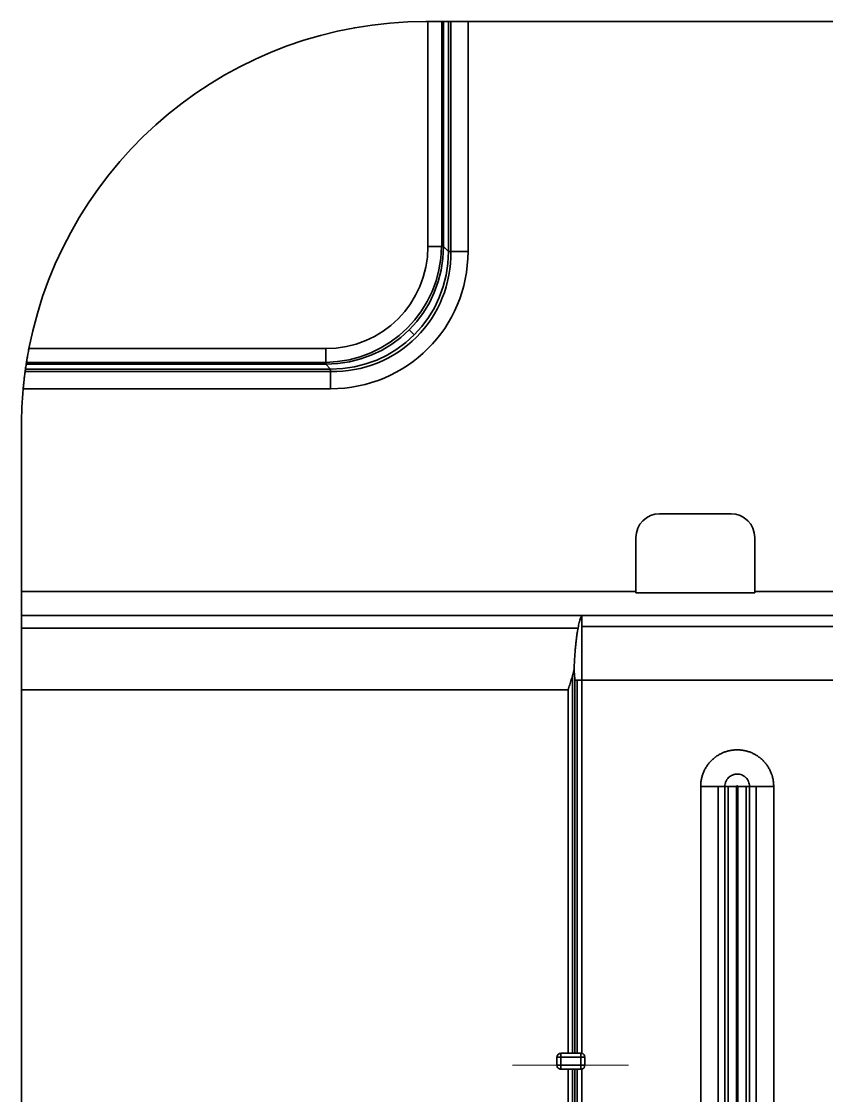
# Model space of a CAD drawing. Header units: millimetres. Extents: x -65 to 964, y 107 to 564.
# Drawn here: x -64.7 to 36.8, y 428.6 to 564.1 of the extents above; entities that cross this region are included whole.
import ezdxf

# ---------------------------------------------------------------- set-up
doc = ezdxf.new("R2010")
doc.units = ezdxf.units.MM
doc.linetypes.add('CENTER', pattern=[50.8, 31.75, -6.35, 6.35, -6.35])
doc.layers.add('1', color=7, linetype='Continuous', true_color=0xffffff)
doc.layers.add('10', color=7, linetype='Continuous', true_color=0xffffff)

msp = doc.modelspace()

# ---------------------------------------------------------------- linework, layer by layer
at = {"layer": '1', "color": 1, "linetype": 'CENTER', "lineweight": 18}
msp.add_line((11.891, 432.474), (-2.746, 432.474), dxfattribs=at)
at = {"layer": '10', "color": 7, "linetype": 'Continuous', "lineweight": 35}
for p, q in [((-13.436, 564.131), (-13.699, 564.131)), ((-13.436, 564.131), (-11.455, 564.131)), ((-13.436, 564.131), (-13.436, 535.741)), ((-11.697, 564.131), (-11.697, 535.741)), ((-10.847, 564.131), (-11.455, 564.131)), ((-11.455, 564.131), (-11.455, 535.741)), ((-8.371, 564.131), (-10.847, 564.131)), ((-10.847, 564.131), (-10.847, 535.133)), ((-10.545, 535.133), (-10.545, 564.131)), ((-8.371, 564.131), (348.973, 564.131)), ((-8.371, 564.131), (-8.371, 535.133)), ((-13.436, 535.741), (-11.455, 535.741)), ((-11.455, 535.741), (-10.847, 535.133)), ((-8.371, 535.133), (-10.847, 535.133)), ((-15.161, 524.593), (-15.804, 525.236)), ((-26.309, 522.868), (-63.761, 522.868)), ((-26.309, 522.868), (-26.309, 520.887)), ((-25.701, 520.279), (-64.196, 520.279)), ((-26.309, 520.887), (-64.106, 520.887)), ((-26.309, 521.129), (-64.068, 521.129)), ((-26.309, 520.887), (-25.701, 520.279)), ((-25.701, 517.804), (-25.701, 520.279)), ((-64.238, 519.977), (-25.701, 519.977)), ((-25.701, 517.804), (-64.485, 517.804)), ((-64.699, 513.131), (-64.699, 492.245)), ((15.801, 502.036), (24.801, 502.036)), ((12.801, 492.245), (12.801, 499.036)), ((27.801, 492.245), (27.801, 499.036)), ((-64.699, 492.245), (-64.699, 489.206)), ((-64.699, 492.245), (12.801, 492.245)), ((12.801, 492.245), (12.801, 492.075)), ((27.801, 492.075), (12.801, 492.075)), ((27.801, 492.245), (27.801, 492.075)), ((27.801, 492.245), (46.193, 492.245)), ((-64.699, 489.206), (-64.699, 479.806)), ((-64.699, 489.206), (5.983, 489.206)), ((5.983, 481.047), (5.983, 489.206)), ((5.983, 489.206), (47.43, 489.206)), ((334.618, 487.802), (5.983, 487.802)), ((-64.699, 487.588), (5.498, 487.588)), ((4.823, 433.981), (4.823, 481.679)), ((5.113, 433.981), (5.113, 481.047)), ((5.113, 481.047), (5.983, 481.047)), ((5.403, 481.047), (5.403, 433.981)), ((5.983, 433.967), (5.983, 481.047)), ((5.983, 481.047), (334.618, 481.047)), ((-64.699, 239.994), (-64.699, 479.806)), ((-64.699, 479.806), (4.242, 479.806)), ((4.242, 433.981), (4.242, 479.806)), ((20.975, 467.649), (20.975, 321.924)), ((20.975, 467.649), (24.032, 467.649)), ((23.177, 321.924), (23.177, 467.649)), ((24.032, 324.856), (24.032, 467.649)), ((24.032, 467.649), (25.514, 467.649)), ((24.446, 467.649), (24.446, 325.457)), ((25.514, 325.879), (25.514, 467.649)), ((25.648, 467.649), (25.648, 325.879)), ((25.648, 467.649), (27.13, 467.649)), ((26.716, 325.457), (26.716, 467.649)), ((27.13, 467.649), (30.187, 467.649)), ((27.13, 467.649), (27.13, 324.856)), ((27.984, 467.649), (27.984, 321.924)), ((30.187, 321.924), (30.187, 467.649)), ((3.347, 433.981), (5.182, 433.981)), ((4.242, 433.981), (3.347, 433.981)), ((5.113, 433.981), (4.242, 433.981)), ((5.864, 433.981), (5.113, 433.981)), ((5.864, 433.981), (5.864, 433.481)), ((3.347, 433.477), (2.847, 433.477)), ((2.847, 432.473), (2.847, 433.477)), ((3.347, 433.481), (5.864, 433.481)), ((3.347, 432.474), (3.347, 433.479)), ((5.865, 432.474), (3.347, 432.474)), ((5.864, 433.481), (6.365, 433.481)), ((5.864, 433.481), (5.864, 432.474)), ((6.365, 432.471), (6.365, 433.481)), ((5.184, 431.971), (3.347, 431.971)), ((3.347, 431.971), (4.242, 431.971)), ((4.242, 431.971), (5.113, 431.971)), ((4.242, 431.971), (4.242, 384.736)), ((4.823, 431.971), (4.823, 384.736)), ((5.113, 431.971), (5.865, 431.971)), ((5.113, 384.736), (5.113, 431.971)), ((5.403, 431.971), (5.403, 384.736)), ((5.983, 384.722), (5.983, 431.986))]:
    msp.add_line(p, q, dxfattribs=at)
for centre, radius, start, end in [((-13.699, 513.131), 51, 90, 168.99413), ((-13.699, 513.131), 51, 174.74371, 180), ((15.801, 499.036), 3, 90, 180), ((24.801, 499.036), 3, 0, 90), ((3.347, 433.477), 0.5, 90.00992, 180), ((5.864, 433.481), 0.501, 0, 76.2177), ((3.347, 432.472), 0.5, 179.86411, 270.00548), ((5.865, 432.471), 0.5, 283.72613, 0)]:
    msp.add_arc(centre, radius, start, end, dxfattribs=at)
for centre, major_axis, ratio, start_param, end_param in [((-26.845, 536.277), (10.814, -10.814), 0.9808148, 5.5234523, 7.0429183), ((-26.563, 535.996), (9.372, -9.372), 0.9808148, 5.5074723, 7.0588983), ((-26.563, 535.996), (-10.759, 10.759), 0.9858099, 2.3658797, 3.9173056), ((-25.692, 535.124), (10.814, -10.814), 0.9808148, 5.4875038, 7.0788668), ((-26.043, 535.476), (-10.883, 10.883), 0.9746418, 2.3658797, 3.9173056), ((-26.043, 535.476), (12.616, -12.616), 0.9808148, 5.5074723, 7.0588983), ((-13.699, 513.131), (7.303, 50.474), 0.9999994, 1.5618258, 1.5738771)]:
    msp.add_ellipse(centre, major_axis=major_axis, ratio=ratio, start_param=start_param, end_param=end_param, dxfattribs=at)
for points, knots in [([(-64.106, 520.887), (-64.104, 520.904), (-64.099, 520.932), (-64.091, 520.988), (-64.087, 521.009), (-64.082, 521.045), (-64.08, 521.058), (-64.075, 521.084), (-64.073, 521.098), (-64.062, 521.17), (-64.051, 521.237), (-64.033, 521.349), (-64.026, 521.389), (-64.016, 521.451), (-64.013, 521.473), (-64.005, 521.516), (-64.002, 521.539), (-63.983, 521.652), (-63.966, 521.748), (-63.94, 521.901), (-63.931, 521.954), (-63.916, 522.035), (-63.911, 522.062), (-63.902, 522.117), (-63.897, 522.144), (-63.872, 522.283), (-63.851, 522.397), (-63.818, 522.571), (-63.807, 522.63), (-63.784, 522.749), (-63.773, 522.808), (-63.761, 522.868)], [0, 0, 0, 0, 0.125, 0.125, 0.1875, 0.1875, 0.21875, 0.21875, 0.25, 0.25, 0.375, 0.375, 0.4375, 0.4375, 0.46875, 0.46875, 0.5, 0.5, 0.625, 0.625, 0.6875, 0.6875, 0.71875, 0.71875, 0.75, 0.75, 0.875, 0.875, 0.9375, 0.9375, 1, 1, 1, 1]), ([(-64.485, 517.804), (-64.471, 517.954), (-64.457, 518.102), (-64.435, 518.321), (-64.427, 518.393), (-64.416, 518.5), (-64.412, 518.536), (-64.405, 518.607), (-64.401, 518.643), (-64.381, 518.818), (-64.366, 518.952), (-64.344, 519.143), (-64.336, 519.205), (-64.325, 519.296), (-64.322, 519.326), (-64.316, 519.37), (-64.315, 519.384), (-64.311, 519.413), (-64.309, 519.428), (-64.293, 519.555), (-64.28, 519.658), (-64.262, 519.797), (-64.256, 519.841), (-64.249, 519.893), (-64.248, 519.904), (-64.245, 519.924), (-64.244, 519.934), (-64.24, 519.963), (-64.237, 519.981), (-64.225, 520.071), (-64.217, 520.13), (-64.207, 520.2), (-64.204, 520.22), (-64.201, 520.246), (-64.2, 520.254), (-64.198, 520.268), (-64.197, 520.274), (-64.196, 520.279)], [0, 0, 0, 0, 0.125, 0.125, 0.1875, 0.1875, 0.21875, 0.21875, 0.25, 0.25, 0.375, 0.375, 0.4375, 0.4375, 0.46875, 0.46875, 0.484375, 0.484375, 0.5, 0.5, 0.625, 0.625, 0.6875, 0.6875, 0.703125, 0.703125, 0.71875, 0.71875, 0.75, 0.75, 0.875, 0.875, 0.9375, 0.9375, 0.96875, 0.96875, 1, 1, 1, 1]), ([(5.983, 489.206), (5.981, 489.203), (5.98, 489.201), (5.976, 489.195), (5.975, 489.192), (5.969, 489.183), (5.959, 489.165), (5.935, 489.12), (5.914, 489.078), (5.873, 488.989), (5.819, 488.855), (5.765, 488.693), (5.731, 488.584), (5.725, 488.561), (5.711, 488.515), (5.692, 488.446), (5.672, 488.372), (5.633, 488.221), (5.582, 488.008), (5.509, 487.651), (5.438, 487.257), (5.393, 486.97), (5.366, 486.783), (5.36, 486.745), (5.349, 486.668), (5.333, 486.553), (5.318, 486.435), (5.287, 486.196), (5.248, 485.868), (5.195, 485.349), (5.146, 484.805), (5.118, 484.423), (5.101, 484.179), (5.097, 484.13), (5.091, 484.031), (5.081, 483.883), (5.072, 483.734), (5.055, 483.433), (5.035, 483.028), (5.018, 482.613), (5.011, 482.404)], [0, 0, 0, 0, 0.0039063, 0.0039063, 0.0078125, 0.0078125, 0.015625, 0.03125, 0.0625, 0.0625, 0.125, 0.1875, 0.1875, 0.203125, 0.203125, 0.21875, 0.25, 0.25, 0.3125, 0.375, 0.4375, 0.5, 0.5, 0.515625, 0.515625, 0.53125, 0.5625, 0.5625, 0.625, 0.6875, 0.75, 0.8125, 0.8125, 0.828125, 0.828125, 0.84375, 0.875, 0.875, 0.9375, 1, 1, 1, 1]), ([(5.011, 482.404), (4.96, 482.189), (4.904, 481.973), (4.785, 481.543), (4.722, 481.327), (4.623, 481.002), (4.59, 480.894), (4.522, 480.677), (4.487, 480.568), (4.418, 480.35), (4.366, 480.187), (4.304, 479.997), (4.278, 479.915), (4.26, 479.86), (4.251, 479.833), (4.242, 479.806)], [0, 0, 0, 0, 0.25, 0.25, 0.5, 0.5, 0.625, 0.625, 0.75, 0.75, 0.875, 0.9375, 0.96875, 0.96875, 1, 1, 1, 1]), ([(5.113, 481.047), (5.108, 481.103), (5.103, 481.16), (5.094, 481.272), (5.08, 481.441), (5.066, 481.611), (5.04, 481.95), (5.024, 482.176), (5.011, 482.404)], [0, 0, 0, 0, 0.125, 0.125, 0.25, 0.5, 0.5, 1, 1, 1, 1]), ([(20.975, 467.649), (20.975, 467.801), (20.99, 468.103), (21.034, 468.403), (21.079, 468.626), (21.095, 468.7), (21.132, 468.847), (21.153, 468.919), (21.218, 469.136), (21.32, 469.418), (21.448, 469.689), (21.555, 469.888), (21.592, 469.954), (21.651, 470.052), (21.671, 470.084), (21.711, 470.148), (21.815, 470.307), (22.017, 470.579), (22.218, 470.801), (22.431, 471.013), (22.542, 471.114), (22.689, 471.234), (22.719, 471.258), (22.779, 471.305), (22.869, 471.374), (22.961, 471.439), (23.149, 471.564), (23.406, 471.718), (23.678, 471.846), (23.887, 471.933), (23.958, 471.96), (24.065, 471.999), (24.101, 472.011), (24.173, 472.035), (24.209, 472.046), (24.39, 472.101), (24.681, 472.174), (24.978, 472.218), (25.277, 472.247), (25.428, 472.255), (25.732, 472.255), (25.883, 472.248), (26.183, 472.218), (26.332, 472.196), (26.554, 472.152), (26.628, 472.135), (26.739, 472.107), (26.776, 472.098), (26.849, 472.077), (26.885, 472.067), (27.066, 472.012), (27.349, 471.91), (27.62, 471.782), (27.885, 471.64), (28.014, 471.563), (28.172, 471.457), (28.203, 471.436), (28.265, 471.392), (28.357, 471.325), (28.446, 471.256), (28.621, 471.113), (28.843, 470.911), (29.045, 470.689), (29.188, 470.514), (29.235, 470.454), (29.325, 470.332), (29.369, 470.27), (29.495, 470.082), (29.649, 469.824), (29.778, 469.553), (29.864, 469.345), (29.905, 469.239), (29.942, 469.132), (29.966, 469.06), (29.977, 469.024), (30.032, 468.842), (30.069, 468.695), (30.128, 468.4), (30.15, 468.251), (30.179, 467.952), (30.187, 467.801), (30.187, 467.649)], [0, 0, 0, 0, 0.03125, 0.0625, 0.0625, 0.078125, 0.078125, 0.09375, 0.09375, 0.125, 0.15625, 0.15625, 0.171875, 0.171875, 0.1796875, 0.1796875, 0.1875, 0.21875, 0.25, 0.25, 0.28125, 0.28125, 0.2890625, 0.2890625, 0.296875, 0.3125, 0.3125, 0.34375, 0.375, 0.375, 0.390625, 0.390625, 0.3984375, 0.3984375, 0.40625, 0.40625, 0.4375, 0.46875, 0.46875, 0.5, 0.5, 0.53125, 0.53125, 0.5625, 0.5625, 0.578125, 0.578125, 0.5859375, 0.5859375, 0.59375, 0.59375, 0.625, 0.65625, 0.65625, 0.6875, 0.6875, 0.6953125, 0.6953125, 0.703125, 0.71875, 0.71875, 0.75, 0.78125, 0.78125, 0.796875, 0.796875, 0.8125, 0.8125, 0.84375, 0.875, 0.875, 0.890625, 0.8984375, 0.8984375, 0.90625, 0.90625, 0.9375, 0.9375, 0.96875, 0.96875, 1, 1, 1, 1]), ([(27.13, 467.649), (27.13, 467.7), (27.127, 467.751), (27.12, 467.827), (27.117, 467.853), (27.109, 467.903), (27.105, 467.928), (27.08, 468.052), (27.051, 468.148), (27.002, 468.266), (26.992, 468.289), (26.97, 468.335), (26.958, 468.358), (26.922, 468.425), (26.896, 468.468), (26.812, 468.594), (26.748, 468.672), (26.658, 468.763), (26.639, 468.78), (26.602, 468.814), (26.582, 468.831), (26.524, 468.879), (26.443, 468.939), (26.356, 468.991), (26.289, 469.027), (26.266, 469.038), (26.22, 469.06), (26.197, 469.071), (26.079, 469.119), (25.983, 469.148), (25.859, 469.173), (25.834, 469.177), (25.784, 469.185), (25.758, 469.188), (25.682, 469.196), (25.631, 469.198), (25.48, 469.198), (25.379, 469.188), (25.255, 469.164), (25.23, 469.158), (25.18, 469.146), (25.156, 469.139), (25.107, 469.124), (25.082, 469.116), (25.035, 469.099), (25.011, 469.09), (24.894, 469.041), (24.805, 468.994), (24.7, 468.923), (24.679, 468.909), (24.638, 468.878), (24.618, 468.863), (24.559, 468.814), (24.521, 468.78), (24.414, 468.673), (24.35, 468.595), (24.279, 468.489), (24.265, 468.468), (24.239, 468.424), (24.227, 468.402), (24.191, 468.335), (24.148, 468.244), (24.114, 468.149), (24.091, 468.076), (24.085, 468.051), (24.072, 468.002), (24.066, 467.977), (24.042, 467.852), (24.032, 467.751), (24.032, 467.649)], [0, 0, 0, 0, 0.03125, 0.03125, 0.046875, 0.046875, 0.0625, 0.0625, 0.125, 0.125, 0.140625, 0.140625, 0.15625, 0.15625, 0.1875, 0.1875, 0.25, 0.25, 0.265625, 0.265625, 0.28125, 0.28125, 0.3125, 0.34375, 0.34375, 0.359375, 0.359375, 0.375, 0.375, 0.4375, 0.4375, 0.453125, 0.453125, 0.46875, 0.46875, 0.5, 0.5, 0.5625, 0.5625, 0.578125, 0.578125, 0.59375, 0.59375, 0.609375, 0.609375, 0.625, 0.625, 0.6875, 0.6875, 0.703125, 0.703125, 0.71875, 0.71875, 0.75, 0.75, 0.8125, 0.8125, 0.828125, 0.828125, 0.84375, 0.84375, 0.875, 0.90625, 0.90625, 0.921875, 0.921875, 0.9375, 0.9375, 1, 1, 1, 1]), ([(25.648, 467.649), (25.648, 467.653), (25.647, 467.658), (25.645, 467.666), (25.644, 467.67), (25.641, 467.679), (25.639, 467.683), (25.634, 467.69), (25.631, 467.693), (25.625, 467.699), (25.621, 467.702), (25.614, 467.707), (25.61, 467.709), (25.602, 467.712), (25.598, 467.714), (25.589, 467.715), (25.585, 467.716), (25.576, 467.716), (25.572, 467.715), (25.563, 467.714), (25.559, 467.712), (25.551, 467.709), (25.547, 467.707), (25.54, 467.702), (25.536, 467.699), (25.527, 467.69), (25.522, 467.683), (25.517, 467.671), (25.516, 467.666), (25.514, 467.658), (25.514, 467.653), (25.514, 467.649)], [0, 0, 0, 0, 0.0625, 0.0625, 0.125, 0.125, 0.1875, 0.1875, 0.25, 0.25, 0.3125, 0.3125, 0.375, 0.375, 0.4375, 0.4375, 0.5, 0.5, 0.5625, 0.5625, 0.625, 0.625, 0.6875, 0.6875, 0.75, 0.75, 0.875, 0.875, 0.9375, 0.9375, 1, 1, 1, 1]), ([(3.347, 433.479), (3.347, 433.512), (3.347, 433.544), (3.347, 433.609), (3.347, 433.64), (3.347, 433.701), (3.347, 433.73), (3.347, 433.784), (3.347, 433.809), (3.347, 433.855), (3.347, 433.876), (3.347, 433.912), (3.347, 433.928), (3.347, 433.953), (3.347, 433.962), (3.347, 433.975), (3.347, 433.978), (3.347, 433.977)], [0, 0, 0, 0, 0.125, 0.125, 0.25, 0.25, 0.375, 0.375, 0.5, 0.5, 0.625, 0.625, 0.75, 0.75, 0.875, 0.875, 1, 1, 1, 1]), ([(3.347, 432.474), (3.344, 432.474), (3.336, 432.474), (3.325, 432.474), (3.314, 432.474), (3.302, 432.474), (3.291, 432.474), (3.28, 432.474), (3.269, 432.474), (3.258, 432.474), (3.247, 432.474), (3.236, 432.473), (3.225, 432.473), (3.213, 432.473), (3.202, 432.473), (3.191, 432.473), (3.18, 432.473), (3.169, 432.473), (3.158, 432.473), (3.147, 432.472), (3.136, 432.472), (3.125, 432.472), (3.114, 432.472), (3.103, 432.472), (3.092, 432.472), (3.081, 432.472), (3.07, 432.472), (3.059, 432.472), (3.048, 432.471), (3.037, 432.471), (3.026, 432.471), (3.016, 432.471), (3.006, 432.471), (2.997, 432.471), (2.988, 432.471), (2.979, 432.471), (2.97, 432.471), (2.961, 432.471), (2.952, 432.471), (2.943, 432.471), (2.934, 432.471), (2.926, 432.471), (2.917, 432.471), (2.909, 432.471), (2.901, 432.471), (2.893, 432.471), (2.886, 432.471), (2.879, 432.471), (2.873, 432.472), (2.867, 432.472), (2.862, 432.472), (2.857, 432.472), (2.853, 432.473), (2.85, 432.473), (2.848, 432.473), (2.848, 432.473), (2.847, 432.473)], [0, 0, 0, 0, 0.0146755, 0.0292956, 0.0438752, 0.0584293, 0.0729727, 0.0875199, 0.1020854, 0.1166833, 0.1313273, 0.1460311, 0.1608076, 0.1756696, 0.1906294, 0.2056987, 0.220889, 0.2362111, 0.2516752, 0.2672914, 0.2830688, 0.2990163, 0.3151422, 0.3314541, 0.3479594, 0.3646646, 0.381576, 0.3986993, 0.4160395, 0.4336014, 0.4513891, 0.4694063, 0.4876563, 0.5033093, 0.5195299, 0.5363271, 0.5537089, 0.5716829, 0.5902557, 0.6094332, 0.6292206, 0.6496222, 0.6706416, 0.6922815, 0.7145437, 0.7374292, 0.7609377, 0.7850684, 0.8098189, 0.8351861, 0.8611654, 0.8877513, 0.9149366, 0.9427132, 0.9710714, 1, 1, 1, 1]), ([(3.347, 431.972), (3.347, 431.972), (3.347, 431.975), (3.347, 431.988), (3.347, 431.998), (3.347, 432.023), (3.347, 432.039), (3.347, 432.075), (3.347, 432.096), (3.347, 432.143), (3.347, 432.168), (3.347, 432.223), (3.347, 432.252), (3.347, 432.313), (3.347, 432.344), (3.347, 432.408), (3.347, 432.441), (3.347, 432.474)], [0, 0, 0, 0, 0.125, 0.125, 0.25, 0.25, 0.375, 0.375, 0.5, 0.5, 0.625, 0.625, 0.75, 0.75, 0.875, 0.875, 1, 1, 1, 1]), ([(5.865, 432.474), (5.897, 432.474), (5.93, 432.474), (5.994, 432.474), (6.025, 432.474), (6.086, 432.474), (6.115, 432.474), (6.169, 432.474), (6.195, 432.474), (6.241, 432.474), (6.262, 432.474), (6.298, 432.474), (6.314, 432.474), (6.339, 432.474), (6.348, 432.474), (6.361, 432.474), (6.364, 432.474), (6.365, 432.474)], [0, 0, 0, 0, 0.125, 0.125, 0.25, 0.25, 0.375, 0.375, 0.5, 0.5, 0.625, 0.625, 0.75, 0.75, 0.875, 0.875, 1, 1, 1, 1]), ([(5.865, 432.474), (5.865, 432.441), (5.865, 432.408), (5.865, 432.344), (5.865, 432.313), (5.865, 432.252), (5.865, 432.223), (5.865, 432.169), (5.865, 432.144), (5.865, 432.098), (5.865, 432.077), (5.865, 432.041), (5.865, 432.025), (5.865, 432), (5.865, 431.991), (5.865, 431.978), (5.865, 431.975), (5.865, 431.975)], [0, 0, 0, 0, 0.125, 0.125, 0.25, 0.25, 0.375, 0.375, 0.5, 0.5, 0.625, 0.625, 0.75, 0.75, 0.875, 0.875, 1, 1, 1, 1])]:
    msp.add_open_spline(points, degree=3, knots=knots, dxfattribs=at)
msp.add_rational_spline([(25.648, 467.649), (25.648, 467.688), (25.62, 467.716), (25.581, 467.716), (25.542, 467.716), (25.514, 467.688), (25.514, 467.649)], [1.25872607127, 1.02071407261, 1.0317738203, 1.29190531436, 1.03177381349, 1.02071407203, 1.25872608997], degree=3, knots=[0, 0, 0, 0, 0.5, 0.5, 0.5, 1, 1, 1, 1], dxfattribs=at)
for points in [[(5.864, 433.981), (5.904, 433.981), (5.944, 433.977), (5.983, 433.967)], [(5.983, 431.986), (5.944, 431.976), (5.905, 431.971), (5.865, 431.971)]]:
    msp.add_open_spline(points, degree=3, dxfattribs=at)

doc.saveas('drawing.dxf')
